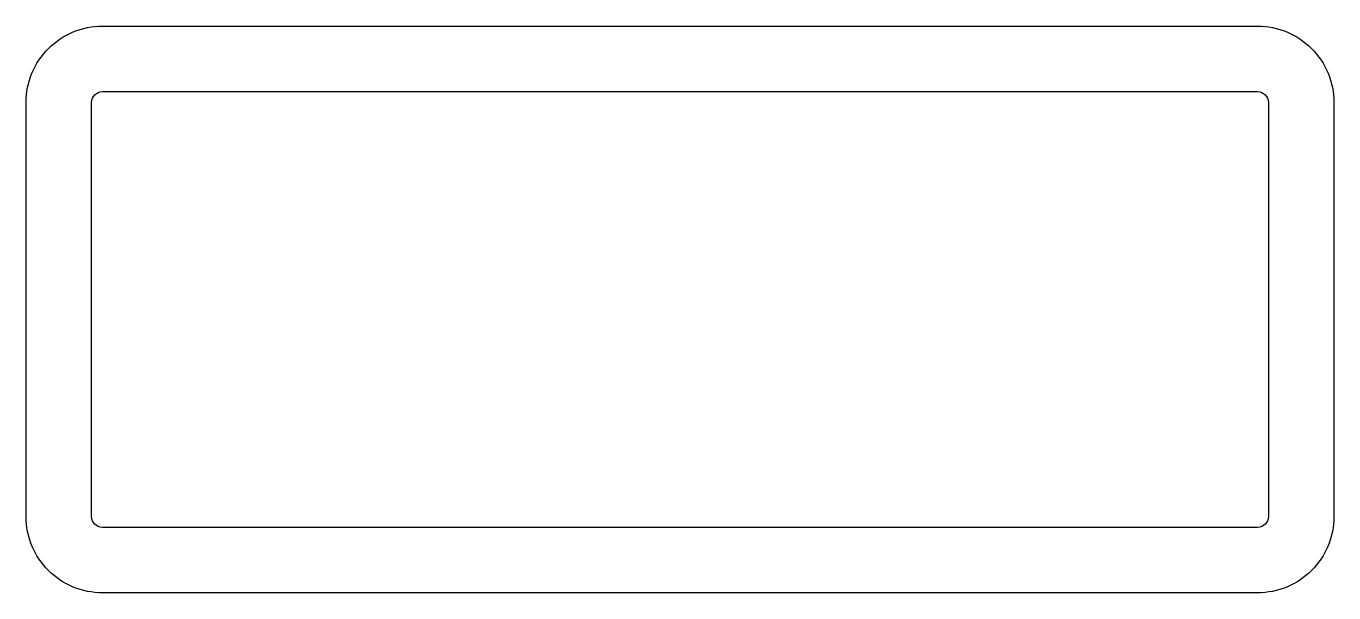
# Model space of a CAD drawing. Extents: x 426.6 to 486.6, y 229.2 to 255.2.
import ezdxf

# ---------------------------------------------------------------- set-up
doc = ezdxf.new("R2010")
doc.units = 0
doc.layers.add('ANA', color=220, linetype='CONTINUOUS')

msp = doc.modelspace()

# ---------------------------------------------------------------- linework, layer by layer
at = {"layer": 'ANA', "color": 0}
for points in [[(483.052, 229.224), (430.052, 229.224, -0.414214), (426.552, 232.724), (426.552, 251.724, -0.414214), (430.052, 255.224), (483.052, 255.224, -0.414214), (486.552, 251.724), (486.552, 232.724, -0.414214)], [(483.052, 232.224), (430.052, 232.224, -0.414214), (429.552, 232.724), (429.552, 251.724, -0.414214), (430.052, 252.224), (483.052, 252.224, -0.414214), (483.552, 251.724), (483.552, 232.724, -0.414214)]]:
    msp.add_lwpolyline(points, format="xyb", close=True, dxfattribs=at)

doc.saveas('drawing.dxf')
